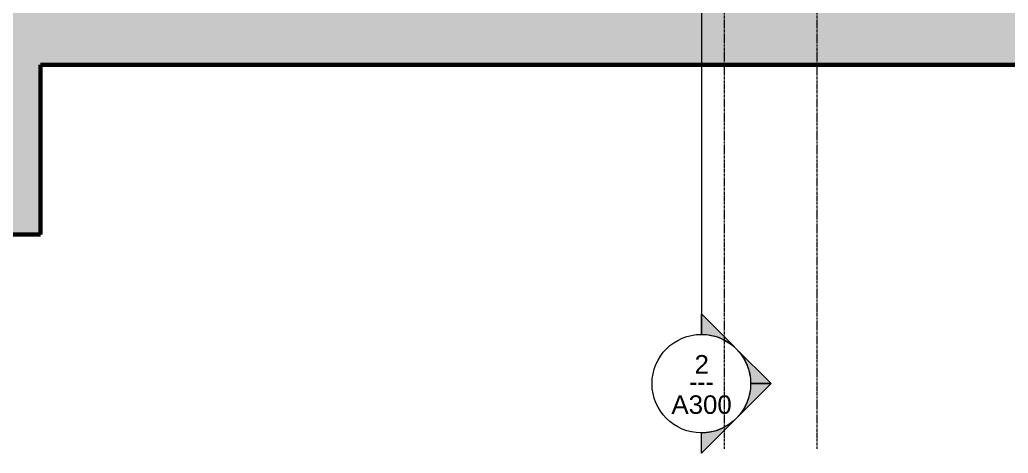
# Model space of a CAD drawing. Header units: inches. Extents: x 12491 to 13453, y 1849 to 2543.
# Drawn here: x 12611 to 12851.6, y 1848.8 to 1954.5 of the extents above; entities that cross this region are included whole.
import ezdxf

# ---------------------------------------------------------------- set-up
doc = ezdxf.new("R2010")
doc.units = ezdxf.units.IN
doc.header["$MEASUREMENT"] = 0
doc.linetypes.add('Grid Line 1_2_', pattern=[0.875, 0.5, -0.125, 0.125, -0.125])
for name, color, linetype, lineweight in [('A-WALL-1', 113, 'Continuous', 60), ('A-WALL-PATT-1', 8, 'Continuous', 18), ('G-ANNO-SYMB', 111, 'Continuous', 9), ('S-GRID-1', 1, 'Grid Line 1_2_', 9)]:
    doc.layers.add(name, color=color, linetype=linetype, lineweight=lineweight)
doc.styles.add('Arial', font='arial.ttf', dxfattribs={"height": 4.5})
doc.styles.add('Century Gothic', font='ufonts.com_century-gothic.ttf', dxfattribs={"height": 4.5})

# ---------------------------------------------------------------- blocks, each defined once
blk = doc.blocks.new('Section - Section Head - Filled-22785-DEMO PLAN - 1ST FLOOR')
at = {"layer": 'G-ANNO-SYMB'}
h = blk.add_hatch(color=256, dxfattribs=at)
edge = h.paths.add_edge_path(flags=0)
edge.add_line((-0.4268, 0.1768), (-0.25, 0.3536))
edge.add_line((-0.25, 0.3536), (-0.25, 0.25))
edge.add_arc((-0.25, 0), 0.25, 90, 135)
h = blk.add_hatch(color=256, dxfattribs=at)
edge = h.paths.add_edge_path(flags=0)
edge.add_arc((-0.25, 0), 0.25, 45, 90)
edge.add_line((-0.25, 0.25), (-0.25, 0.3536))
edge.add_line((-0.25, 0.3536), (-0.0732, 0.1768))
h = blk.add_hatch(color=256, dxfattribs=at)
edge = h.paths.add_edge_path(flags=0)
edge.add_arc((-0.25, 0), 0.2503, 137.9216, 180)
edge.add_line((-0.5003, 0), (-0.6036, 0))
edge.add_line((-0.6036, 0), (-0.4358, 0.1678))
h = blk.add_hatch(color=256, dxfattribs=at)
edge = h.paths.add_edge_path(flags=0)
edge.add_line((-0.0642, 0.1678), (0.1036, 0))
edge.add_line((0.1036, 0), (0.0003, 0))
edge.add_arc((-0.25, 0), 0.2503, 0, 42.0784)
for p, q in [((-0.25, 0.3536), (-0.4268, 0.1768)), ((-0.25, 0.25), (-0.25, 0.3536)), ((-0.0732, 0.1768), (-0.25, 0.3536)), ((-0.25, 0.3536), (-0.25, 0.25)), ((-0.4358, 0.1678), (-0.6036, 0)), ((0.1036, 0), (-0.0642, 0.1678)), ((-0.6036, 0), (-0.5003, 0)), ((0.0003, 0), (0.1036, 0))]:
    blk.add_line(p, q, dxfattribs=at)
for centre, radius, start, end in [((-0.2503, 0), 0.25, 360, 180), ((-0.25, 0), 0.25, 90, 135), ((-0.25, 0), 0.25, 45, 90), ((-0.25, 0), 0.2503, 137.9216, 180), ((-0.25, 0), 0.2503, 0, 42.0784), ((-0.2503, 0), 0.25, 180, 360)]:
    blk.add_arc(centre, radius, start, end, dxfattribs=at)

msp = doc.modelspace()

# ---------------------------------------------------------------- hatches: boundary and pattern name
at = {"layer": 'A-WALL-PATT-1'}
h = msp.add_hatch(color=256, dxfattribs=at)
h.paths.add_polyline_path([(12602.06, 1902.12), (12616.06, 1902.12), (12616.06, 2148.24), (12602.06, 2148.24), (12602.06, 2005.33)], flags=0)
h.paths.add_polyline_path([(12602.06, 2228.09), (12616.06, 2228.09), (12616.06, 2418.21), (12602.06, 2418.21), (12602.06, 2290.5)], flags=0)
msp.add_hatch(color=256, dxfattribs=at).paths.add_polyline_path([(12616.06, 1943.46), (13311.56, 1943.46), (13311.56, 1957.46), (12616.06, 1957.46)], flags=0)

# ---------------------------------------------------------------- linework, layer by layer
at = {"layer": 'A-WALL-1'}
for p, q in [((12616.06, 1902.12), (12616.06, 1943.46)), ((12616.06, 1943.46), (13322.56, 1943.46)), ((12602.06, 1902.12), (12616.06, 1902.12))]:
    msp.add_line(p, q, dxfattribs=at)
at = {"layer": 'G-ANNO-SYMB'}
msp.add_line((12776.89, 2464.78), (12776.89, 1877.81), dxfattribs=at)
at = {"layer": 'S-GRID-1'}
for p, q in [((12782.56, 1849.93), (12782.56, 2518.33)), ((12805.06, 1849.93), (12805.06, 2518.33))]:
    msp.add_line(p, q, dxfattribs=at)

# ---------------------------------------------------------------- block references
at = {"layer": 'G-ANNO-SYMB', "extrusion": (0, 0, -1), "xscale": 47.99999999999997, "yscale": 47.99999999999997, "zscale": 47.99999999999997, "rotation": 90.00000000000034}
msp.add_blockref('Section - Section Head - Filled-22785-DEMO PLAN - 1ST FLOOR', (-12776.89, 1877.81), dxfattribs=at)

# ---------------------------------------------------------------- texts
at = {"layer": 'G-ANNO-SYMB', "char_height": 4.5, "attachment_point": 1}
for s, insert, width, style in [('2', (12775.23, 1872.76), 4.242, 'Arial'), ('---', (12773.9, 1868.51), 7.7265, 'Century Gothic'), ('A300', (12769.61, 1862.94), 17.877, 'Arial')]:
    msp.add_mtext(s, dxfattribs=dict(at, insert=insert, width=width, style=style))

doc.saveas('drawing.dxf')
